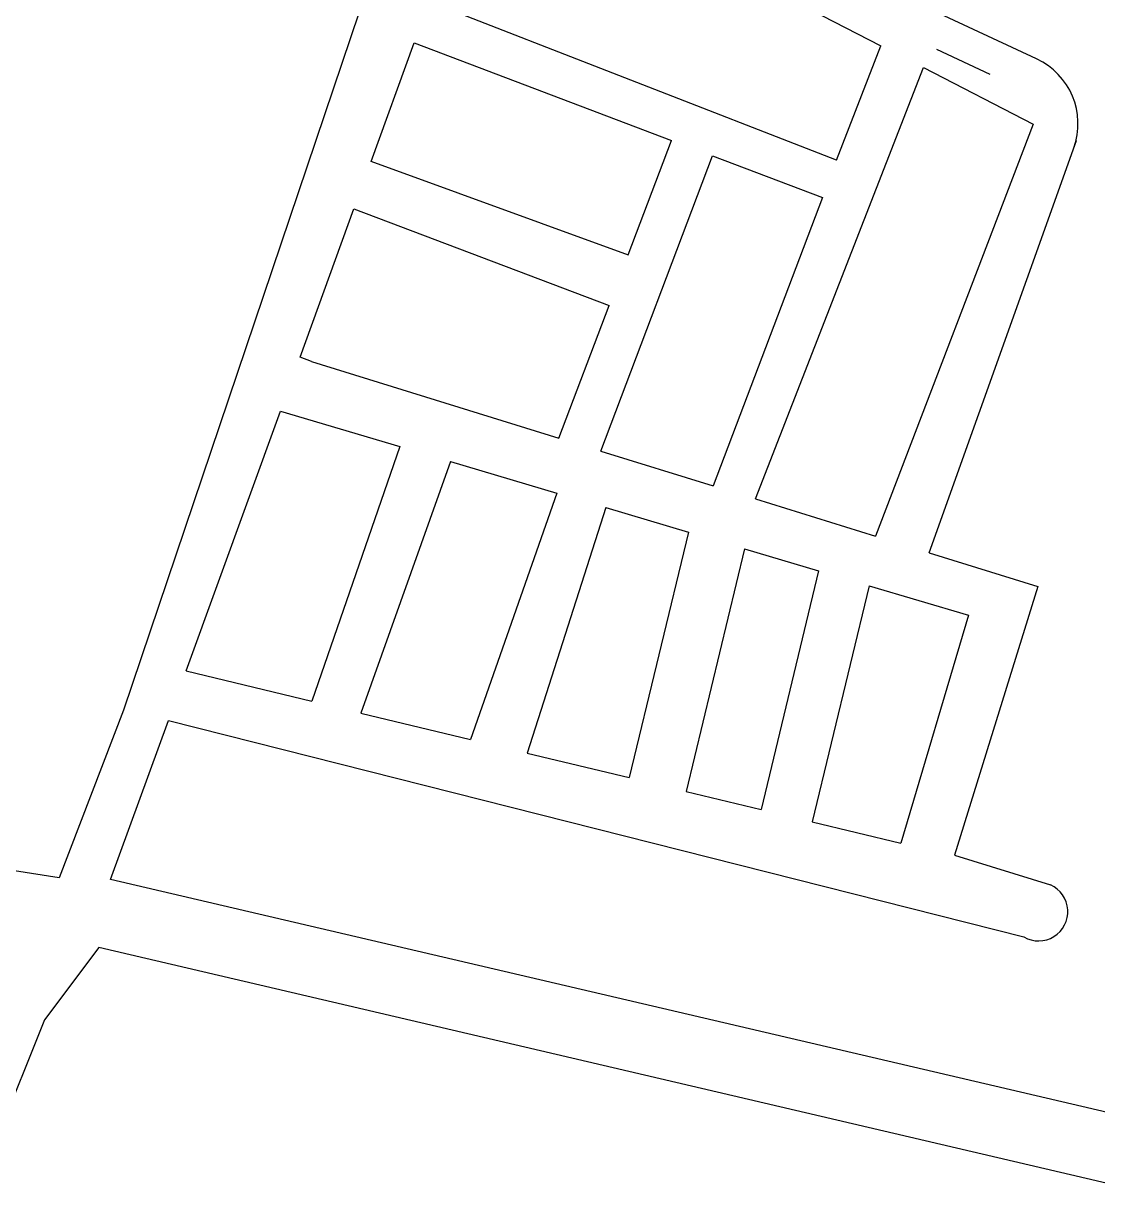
# Model space of a CAD drawing. Header units: millimetres. Extents: x 4028 to 9411, y 1490 to 4747.
# Drawn here: x 5713 to 7319, y 1828 to 3564 of the extents above; entities that cross this region are included whole.
import ezdxf

# ---------------------------------------------------------------- set-up
doc = ezdxf.new("R2010")
doc.units = ezdxf.units.MM

msp = doc.modelspace()

# ---------------------------------------------------------------- linework, layer by layer
for p, q in [((6430.7, 3820.6), (6994.7, 3530.8)), ((6928.3, 3360), (6994.7, 3530.8)), ((7077.6, 3525.5), (7157.5, 3488.2)), ((7058.4, 3498.1), (7222.4, 3413.8)), ((7222.4, 3413.8), (6986.5, 2798.2)), ((6617.1, 3218.2), (6681.9, 3389.4)), ((7066.8, 2773.3), (7286.9, 3389.2)), ((6907.2, 3304.1), (6743.9, 2873.3)), ((6513.4, 2944.6), (6588.5, 3142.7)), ((6144, 3059), (6126.7, 3065.3)), ((6275.9, 2932.2), (6144.2, 2551.6)), ((6351.3, 2909.8), (6217.7, 2533.9)), ((6510.6, 2862.5), (6381.4, 2494.5)), ((6583.8, 2840.8), (6466, 2474.1)), ((6706.9, 2804.2), (6618.6, 2437.4)), ((6790.9, 2779.3), (6703.6, 2416.9)), ((6901.5, 2746.4), (6815.6, 2390)), ((6977, 2724), (6892.1, 2371.5)), ((5766.9, 2287.5), (5131.4, 2388.8)), ((7104.7, 2321.5), (7248.2, 2277.1)), ((5826, 2183.5), (5744.9, 2075.7)), ((7348.2, 1827.7), (5826, 2183.5)), ((5744.9, 2075.7), (5650.4, 1840.6))]:
    msp.add_line(p, q)
for points in [[(7227.3, 3511.2), (6400.1, 3896.9), (6287.9, 3978.3), (6117.9, 4044.8), (6036.5, 3996.8), (5966.3, 3764.2), (5944.7, 3692.7)], [(6032.6, 3666.2), (6080.9, 3937.7), (6136.3, 3978.3), (6252, 3933.1), (6306.4, 3852.8), (5862.8, 2538.4), (5766.9, 2287.5)], [(6928.3, 3360), (6313.7, 3598.7)], [(6232.8, 3357.7), (6297.2, 3535.2)], [(6297.2, 3535.2), (6681.9, 3389.4)], [(6807.2, 2853.7), (7058.4, 3498.1)], [(6617.3, 3218.1), (6232.8, 3357.7)], [(6576.2, 2925.2), (6743.2, 3366.2)], [(6743.2, 3366.2), (6907.2, 3304.1)], [(6126.7, 3065.3), (6207.2, 3287.2)], [(6207.2, 3287.2), (6588.7, 3142.6)], [(6144, 3059), (6513.4, 2944.6)], [(5956.7, 2596.8), (6097.6, 2985.1)], [(6097.6, 2985.1), (6275.9, 2932.2)], [(6576.2, 2925.2), (6743.9, 2873.3)], [(6351.3, 2909.8), (6510.6, 2862.5)], [(6807.2, 2853.7), (6986.5, 2798.2)], [(6583.8, 2840.8), (6706.9, 2804.2)], [(6790.9, 2779.3), (6901.5, 2746.4)], [(7066.8, 2773.3), (7229, 2723.1), (7104.7, 2321.5)], [(6977, 2724), (7125.3, 2680)], [(7125.3, 2680), (7024.3, 2339.7)], [(5956.7, 2596.8), (6144.2, 2551.6)], [(5843.6, 2285.1), (5929.9, 2522.8)], [(5929.9, 2522.8), (7208.3, 2199.4)], [(6217.7, 2533.9), (6381.4, 2494.5)], [(6466, 2474.1), (6618.6, 2437.4)], [(6703.6, 2416.9), (6815.6, 2390)], [(6892.1, 2371.5), (7024.3, 2339.7)], [(7371.7, 1927.9), (5843.6, 2285.1)]]:
    msp.add_lwpolyline(points)
for centre, radius, start, end in [((7182, 3414.1), 107.2, 340.3332, 65.0018), ((7230.2, 2237.2), 43.7, 239.8459, 65.7792)]:
    msp.add_arc(centre, radius, start, end)

doc.saveas('drawing.dxf')
